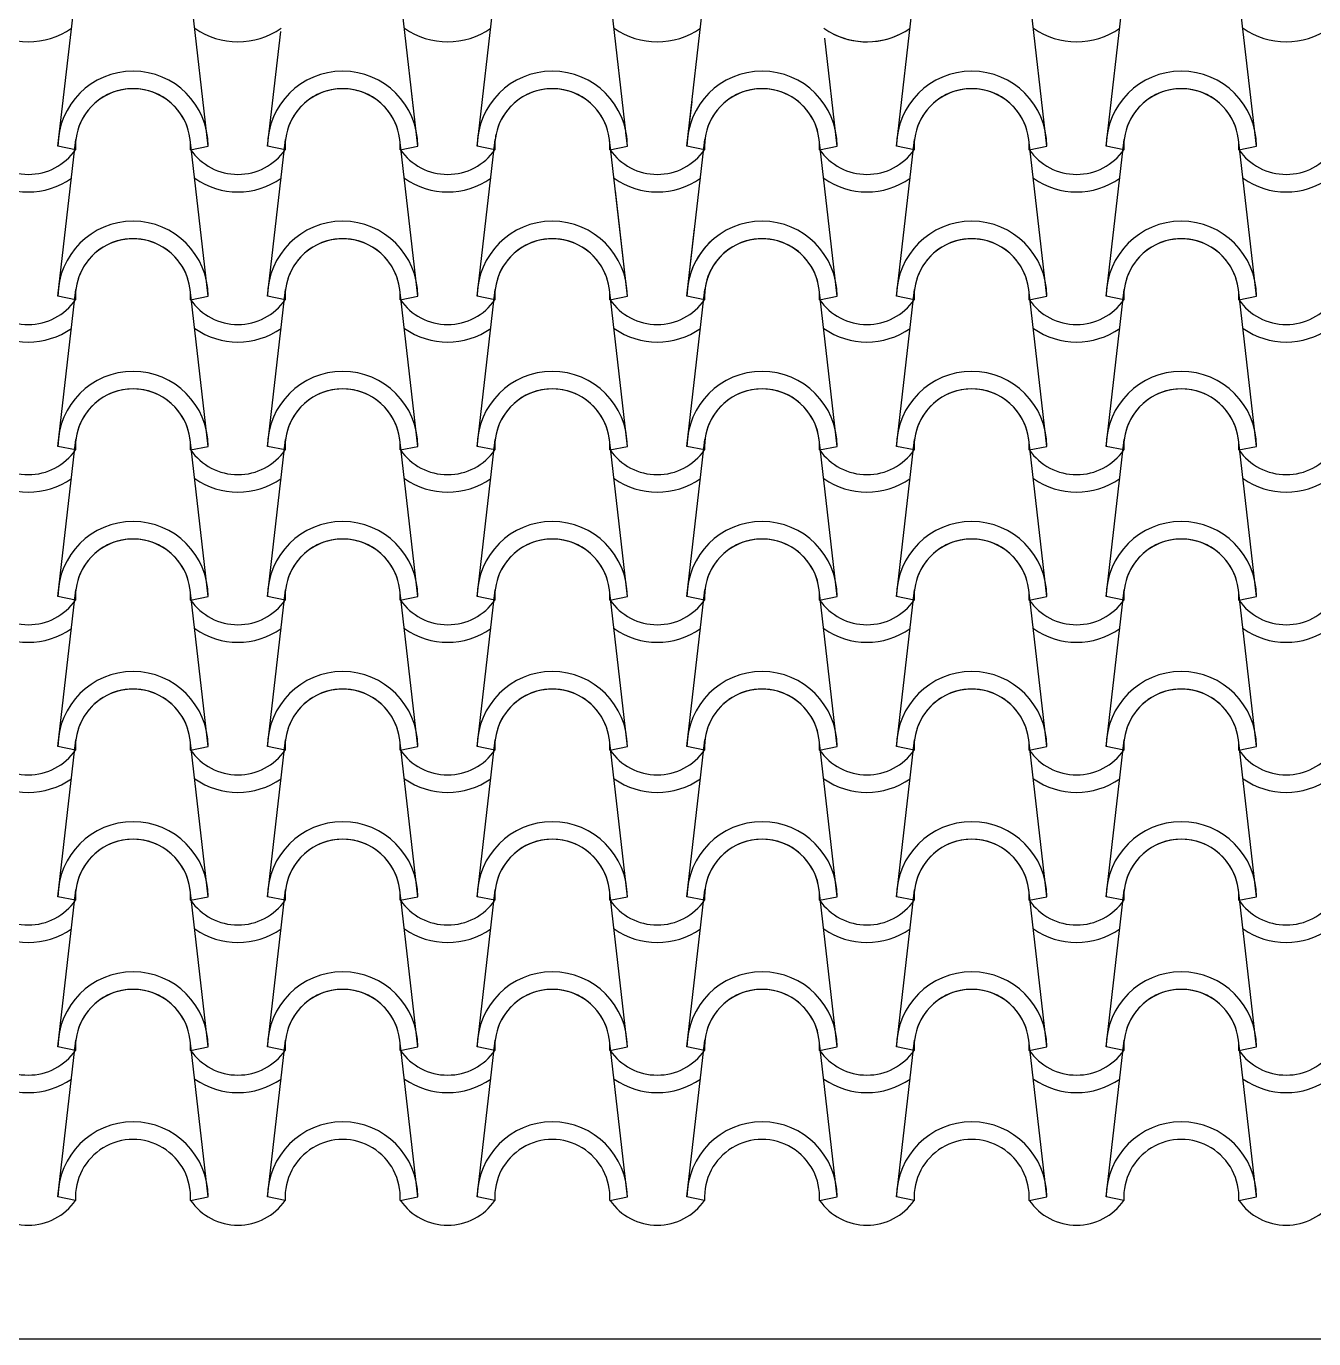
# Model space of a CAD drawing. Header units: millimetres. Extents: x -255 to 41745, y 236 to 29936.
# Drawn here: x 10773 to 11844, y 24931 to 26023 of the extents above; entities that cross this region are included whole.
import ezdxf

# ---------------------------------------------------------------- set-up
doc = ezdxf.new("R2010")
doc.units = ezdxf.units.MM
doc.layers.add('1', color=1, linetype='Continuous')
doc.layers.add('CALIDADES', color=7, linetype='Continuous')

msp = doc.modelspace()

# ---------------------------------------------------------------- linework, layer by layer
at = {"layer": '1'}
for p, q in [((10798.9, 25923.6), (10813.9, 26054.3)), ((10923.9, 25923.6), (10909, 26054.3)), ((11098.4, 25923.6), (11083.5, 26054.3)), ((11098.4, 25923.6), (11083.5, 26054.3)), ((11147.9, 25923.6), (11162.9, 26054.3)), ((11147.9, 25923.6), (11162.9, 26054.3)), ((11272.9, 25923.6), (11258, 26054.3)), ((11322.5, 25923.6), (11337.4, 26054.3)), ((11497, 25923.6), (11511.2, 26048.8)), ((11622, 25923.6), (11607, 26054.3)), ((11671.5, 25923.6), (11686.4, 26054.3)), ((11796.5, 25923.6), (11781.5, 26054.3)), ((10973.4, 25923.6), (10984.3, 26019.1)), ((11447.5, 25923.6), (11437.2, 26013.5)), ((11098.4, 25923.6), (11093.5, 25967.1)), ((11322.5, 25923.6), (11326.7, 25960.9)), ((11147.9, 25923.6), (11149.8, 25940.2)), ((10798.9, 25798.6), (10813.9, 25929.3)), ((10923.9, 25798.6), (10909, 25929.3)), ((10973.4, 25798.6), (10988.4, 25929.3)), ((11098.4, 25798.6), (11083.5, 25929.3)), ((11147.9, 25798.6), (11162.9, 25929.3)), ((11272.9, 25798.6), (11258, 25929.3)), ((11272.9, 25923.6), (11271.7, 25934.7)), ((11322.5, 25798.6), (11337.4, 25929.3)), ((11447.5, 25798.6), (11432.5, 25929.3)), ((11497, 25798.6), (11511.9, 25929.3)), ((11622, 25798.6), (11607, 25929.3)), ((11671.5, 25798.6), (11686.4, 25929.3)), ((11796.5, 25798.6), (11781.5, 25929.3)), ((10813.6, 25920.7), (10798.9, 25923.6)), ((10813.6, 25920.7), (10798.9, 25923.6)), ((10909.3, 25920.7), (10923.9, 25923.6)), ((10909.3, 25920.7), (10923.9, 25923.6)), ((10988.1, 25920.7), (10973.4, 25923.6)), ((10988.1, 25920.7), (10973.4, 25923.6)), ((11083.8, 25920.7), (11098.4, 25923.6)), ((11083.8, 25920.7), (11098.4, 25923.6)), ((11083.8, 25920.7), (11098.4, 25923.6)), ((11083.8, 25920.7), (11098.4, 25923.6)), ((11083.8, 25920.7), (11098.4, 25923.6)), ((11083.8, 25920.7), (11098.4, 25923.6)), ((11162.6, 25920.7), (11147.9, 25923.6)), ((11162.6, 25920.7), (11147.9, 25923.6)), ((11162.6, 25920.7), (11147.9, 25923.6)), ((11162.6, 25920.7), (11147.9, 25923.6)), ((11162.6, 25920.7), (11147.9, 25923.6)), ((11162.6, 25920.7), (11147.9, 25923.6)), ((11258.3, 25920.7), (11272.9, 25923.6)), ((11258.3, 25920.7), (11272.9, 25923.6)), ((11258.3, 25920.7), (11272.9, 25923.6)), ((11258.3, 25920.7), (11272.9, 25923.6)), ((11258.3, 25920.7), (11272.9, 25923.6)), ((11337.1, 25920.7), (11322.5, 25923.6)), ((11337.1, 25920.7), (11322.5, 25923.6)), ((11337.1, 25920.7), (11322.5, 25923.6)), ((11337.1, 25920.7), (11322.5, 25923.6)), ((11337.1, 25920.7), (11322.5, 25923.6)), ((11432.8, 25920.7), (11447.5, 25923.6)), ((11432.8, 25920.7), (11447.5, 25923.6)), ((11511.6, 25920.7), (11497, 25923.6)), ((11511.6, 25920.7), (11497, 25923.6)), ((11607.3, 25920.7), (11622, 25923.6)), ((11607.3, 25920.7), (11622, 25923.6)), ((11686.1, 25920.7), (11671.5, 25923.6)), ((11686.1, 25920.7), (11671.5, 25923.6)), ((11781.8, 25920.7), (11796.5, 25923.6)), ((11781.8, 25920.7), (11796.5, 25923.6)), ((11272.9, 25798.6), (11262.9, 25886.4)), ((11322.5, 25798.6), (11328.9, 25855)), ((10798.9, 25673.6), (10813.9, 25804.3)), ((10923.9, 25673.6), (10909, 25804.3)), ((10973.4, 25673.6), (10988.4, 25804.3)), ((11098.4, 25673.6), (11083.5, 25804.3)), ((11147.9, 25673.6), (11162.9, 25804.3)), ((11272.9, 25673.6), (11258, 25804.3)), ((11272.9, 25673.6), (11258, 25804.3)), ((11322.5, 25673.6), (11337.4, 25804.3)), ((11322.5, 25673.6), (11337.4, 25804.3)), ((11447.5, 25673.6), (11432.5, 25804.3)), ((11497, 25673.6), (11511.9, 25804.3)), ((11622, 25673.6), (11607, 25804.3)), ((11671.5, 25673.6), (11686.4, 25804.3)), ((11796.5, 25673.6), (11781.5, 25804.3)), ((10813.6, 25795.7), (10798.9, 25798.6)), ((10813.6, 25795.7), (10798.9, 25798.6)), ((10909.3, 25795.7), (10923.9, 25798.6)), ((10909.3, 25795.7), (10923.9, 25798.6)), ((10988.1, 25795.7), (10973.4, 25798.6)), ((10988.1, 25795.7), (10973.4, 25798.6)), ((11083.8, 25795.7), (11098.4, 25798.6)), ((11083.8, 25795.7), (11098.4, 25798.6)), ((11162.6, 25795.7), (11147.9, 25798.6)), ((11162.6, 25795.7), (11147.9, 25798.6)), ((11258.3, 25795.7), (11272.9, 25798.6)), ((11258.3, 25795.7), (11272.9, 25798.6)), ((11258.3, 25795.7), (11272.9, 25798.6)), ((11258.3, 25795.7), (11272.9, 25798.6)), ((11337.1, 25795.7), (11322.5, 25798.6)), ((11337.1, 25795.7), (11322.5, 25798.6)), ((11337.1, 25795.7), (11322.5, 25798.6)), ((11337.1, 25795.7), (11322.5, 25798.6)), ((11432.8, 25795.7), (11447.5, 25798.6)), ((11432.8, 25795.7), (11447.5, 25798.6)), ((11511.6, 25795.7), (11497, 25798.6)), ((11511.6, 25795.7), (11497, 25798.6)), ((11607.3, 25795.7), (11622, 25798.6)), ((11607.3, 25795.7), (11622, 25798.6)), ((11686.1, 25795.7), (11671.5, 25798.6)), ((11686.1, 25795.7), (11671.5, 25798.6)), ((11781.8, 25795.7), (11796.5, 25798.6)), ((11781.8, 25795.7), (11796.5, 25798.6)), ((10798.9, 25548.6), (10813.9, 25679.3)), ((10813.6, 25670.7), (10798.9, 25673.6)), ((10813.6, 25670.7), (10798.9, 25673.6)), ((10923.9, 25548.6), (10909, 25679.3)), ((10909.3, 25670.7), (10923.9, 25673.6)), ((10909.3, 25670.7), (10923.9, 25673.6)), ((10973.4, 25548.6), (10988.4, 25679.3)), ((10988.1, 25670.7), (10973.4, 25673.6)), ((10988.1, 25670.7), (10973.4, 25673.6)), ((11098.4, 25548.6), (11083.5, 25679.3)), ((11083.8, 25670.7), (11098.4, 25673.6)), ((11083.8, 25670.7), (11098.4, 25673.6)), ((11147.9, 25548.6), (11162.9, 25679.3)), ((11162.6, 25670.7), (11147.9, 25673.6)), ((11162.6, 25670.7), (11147.9, 25673.6)), ((11272.9, 25548.6), (11258, 25679.3)), ((11272.9, 25548.6), (11258, 25679.3)), ((11258.3, 25670.7), (11272.9, 25673.6)), ((11258.3, 25670.7), (11272.9, 25673.6)), ((11258.3, 25670.7), (11272.9, 25673.6)), ((11258.3, 25670.7), (11272.9, 25673.6)), ((11322.5, 25548.6), (11337.4, 25679.3)), ((11322.5, 25548.6), (11337.4, 25679.3)), ((11337.1, 25670.7), (11322.5, 25673.6)), ((11337.1, 25670.7), (11322.5, 25673.6)), ((11337.1, 25670.7), (11322.5, 25673.6)), ((11337.1, 25670.7), (11322.5, 25673.6)), ((11447.5, 25548.6), (11432.5, 25679.3)), ((11432.8, 25670.7), (11447.5, 25673.6)), ((11432.8, 25670.7), (11447.5, 25673.6)), ((11497, 25548.6), (11511.9, 25679.3)), ((11511.6, 25670.7), (11497, 25673.6)), ((11511.6, 25670.7), (11497, 25673.6)), ((11622, 25548.6), (11607, 25679.3)), ((11607.3, 25670.7), (11622, 25673.6)), ((11607.3, 25670.7), (11622, 25673.6)), ((11671.5, 25548.6), (11686.4, 25679.3)), ((11686.1, 25670.7), (11671.5, 25673.6)), ((11686.1, 25670.7), (11671.5, 25673.6)), ((11796.5, 25548.6), (11781.5, 25679.3)), ((11781.8, 25670.7), (11796.5, 25673.6)), ((11781.8, 25670.7), (11796.5, 25673.6)), ((10798.9, 25423.6), (10813.9, 25554.3)), ((10923.9, 25423.6), (10909, 25554.3)), ((10973.4, 25423.6), (10988.4, 25554.3)), ((11098.4, 25423.6), (11083.5, 25554.3)), ((11147.9, 25423.6), (11162.9, 25554.3)), ((11272.9, 25423.6), (11258, 25554.3)), ((11272.9, 25423.6), (11258, 25554.3)), ((11322.5, 25423.6), (11337.4, 25554.3)), ((11322.5, 25423.6), (11337.4, 25554.3)), ((11447.5, 25423.6), (11432.5, 25554.3)), ((11497, 25423.6), (11511.9, 25554.3)), ((11622, 25423.6), (11607, 25554.3)), ((11671.5, 25423.6), (11686.4, 25554.3)), ((11796.5, 25423.6), (11781.5, 25554.3)), ((10813.6, 25545.7), (10798.9, 25548.6)), ((10813.6, 25545.7), (10798.9, 25548.6)), ((10909.3, 25545.7), (10923.9, 25548.6)), ((10909.3, 25545.7), (10923.9, 25548.6)), ((10988.1, 25545.7), (10973.4, 25548.6)), ((10988.1, 25545.7), (10973.4, 25548.6)), ((11083.8, 25545.7), (11098.4, 25548.6)), ((11083.8, 25545.7), (11098.4, 25548.6)), ((11162.6, 25545.7), (11147.9, 25548.6)), ((11162.6, 25545.7), (11147.9, 25548.6)), ((11258.3, 25545.7), (11272.9, 25548.6)), ((11258.3, 25545.7), (11272.9, 25548.6)), ((11258.3, 25545.7), (11272.9, 25548.6)), ((11258.3, 25545.7), (11272.9, 25548.6)), ((11337.1, 25545.7), (11322.5, 25548.6)), ((11337.1, 25545.7), (11322.5, 25548.6)), ((11337.1, 25545.7), (11322.5, 25548.6)), ((11337.1, 25545.7), (11322.5, 25548.6)), ((11432.8, 25545.7), (11447.5, 25548.6)), ((11432.8, 25545.7), (11447.5, 25548.6)), ((11511.6, 25545.7), (11497, 25548.6)), ((11511.6, 25545.7), (11497, 25548.6)), ((11607.3, 25545.7), (11622, 25548.6)), ((11607.3, 25545.7), (11622, 25548.6)), ((11686.1, 25545.7), (11671.5, 25548.6)), ((11686.1, 25545.7), (11671.5, 25548.6)), ((11781.8, 25545.7), (11796.5, 25548.6)), ((11781.8, 25545.7), (11796.5, 25548.6)), ((10798.9, 25298.6), (10813.9, 25429.3)), ((10813.6, 25420.7), (10798.9, 25423.6)), ((10813.6, 25420.7), (10798.9, 25423.6)), ((10923.9, 25298.6), (10909, 25429.3)), ((10909.3, 25420.7), (10923.9, 25423.6)), ((10909.3, 25420.7), (10923.9, 25423.6)), ((10973.4, 25298.6), (10988.4, 25429.3)), ((10988.1, 25420.7), (10973.4, 25423.6)), ((10988.1, 25420.7), (10973.4, 25423.6)), ((11098.4, 25298.6), (11083.5, 25429.3)), ((11083.8, 25420.7), (11098.4, 25423.6)), ((11083.8, 25420.7), (11098.4, 25423.6)), ((11147.9, 25298.6), (11162.9, 25429.3)), ((11162.6, 25420.7), (11147.9, 25423.6)), ((11162.6, 25420.7), (11147.9, 25423.6)), ((11272.9, 25298.6), (11258, 25429.3)), ((11272.9, 25298.6), (11258, 25429.3)), ((11258.3, 25420.7), (11272.9, 25423.6)), ((11258.3, 25420.7), (11272.9, 25423.6)), ((11258.3, 25420.7), (11272.9, 25423.6)), ((11258.3, 25420.7), (11272.9, 25423.6)), ((11322.5, 25298.6), (11337.4, 25429.3)), ((11322.5, 25298.6), (11337.4, 25429.3)), ((11337.1, 25420.7), (11322.5, 25423.6)), ((11337.1, 25420.7), (11322.5, 25423.6)), ((11337.1, 25420.7), (11322.5, 25423.6)), ((11337.1, 25420.7), (11322.5, 25423.6)), ((11447.5, 25298.6), (11432.5, 25429.3)), ((11432.8, 25420.7), (11447.5, 25423.6)), ((11432.8, 25420.7), (11447.5, 25423.6)), ((11497, 25298.6), (11511.9, 25429.3)), ((11511.6, 25420.7), (11497, 25423.6)), ((11511.6, 25420.7), (11497, 25423.6)), ((11622, 25298.6), (11607, 25429.3)), ((11607.3, 25420.7), (11622, 25423.6)), ((11607.3, 25420.7), (11622, 25423.6)), ((11671.5, 25298.6), (11686.4, 25429.3)), ((11686.1, 25420.7), (11671.5, 25423.6)), ((11686.1, 25420.7), (11671.5, 25423.6)), ((11796.5, 25298.6), (11781.5, 25429.3)), ((11781.8, 25420.7), (11796.5, 25423.6)), ((11781.8, 25420.7), (11796.5, 25423.6)), ((10798.9, 25173.6), (10813.9, 25304.3)), ((10923.9, 25173.6), (10909, 25304.3)), ((10973.4, 25173.6), (10988.4, 25304.3)), ((11098.4, 25173.6), (11083.5, 25304.3)), ((11147.9, 25173.6), (11162.9, 25304.3)), ((11272.9, 25173.6), (11258, 25304.3)), ((11272.9, 25173.6), (11258, 25304.3)), ((11322.5, 25173.6), (11337.4, 25304.3)), ((11322.5, 25173.6), (11337.4, 25304.3)), ((11447.5, 25173.6), (11432.5, 25304.3)), ((11497, 25173.6), (11511.9, 25304.3)), ((11622, 25173.6), (11607, 25304.3)), ((11671.5, 25173.6), (11686.4, 25304.3)), ((11796.5, 25173.6), (11781.5, 25304.3)), ((10813.6, 25295.7), (10798.9, 25298.6)), ((10813.6, 25295.7), (10798.9, 25298.6)), ((10909.3, 25295.7), (10923.9, 25298.6)), ((10909.3, 25295.7), (10923.9, 25298.6)), ((10988.1, 25295.7), (10973.4, 25298.6)), ((10988.1, 25295.7), (10973.4, 25298.6)), ((11083.8, 25295.7), (11098.4, 25298.6)), ((11083.8, 25295.7), (11098.4, 25298.6)), ((11162.6, 25295.7), (11147.9, 25298.6)), ((11162.6, 25295.7), (11147.9, 25298.6)), ((11258.3, 25295.7), (11272.9, 25298.6)), ((11258.3, 25295.7), (11272.9, 25298.6)), ((11258.3, 25295.7), (11272.9, 25298.6)), ((11258.3, 25295.7), (11272.9, 25298.6)), ((11337.1, 25295.7), (11322.5, 25298.6)), ((11337.1, 25295.7), (11322.5, 25298.6)), ((11337.1, 25295.7), (11322.5, 25298.6)), ((11337.1, 25295.7), (11322.5, 25298.6)), ((11432.8, 25295.7), (11447.5, 25298.6)), ((11432.8, 25295.7), (11447.5, 25298.6)), ((11511.6, 25295.7), (11497, 25298.6)), ((11511.6, 25295.7), (11497, 25298.6)), ((11607.3, 25295.7), (11622, 25298.6)), ((11607.3, 25295.7), (11622, 25298.6)), ((11686.1, 25295.7), (11671.5, 25298.6)), ((11686.1, 25295.7), (11671.5, 25298.6)), ((11781.8, 25295.7), (11796.5, 25298.6)), ((11781.8, 25295.7), (11796.5, 25298.6)), ((10798.9, 25048.6), (10813.9, 25179.3)), ((10813.6, 25170.7), (10798.9, 25173.6)), ((10813.6, 25170.7), (10798.9, 25173.6)), ((10923.9, 25048.6), (10909, 25179.3)), ((10909.3, 25170.7), (10923.9, 25173.6)), ((10909.3, 25170.7), (10923.9, 25173.6)), ((10973.4, 25048.6), (10988.4, 25179.3)), ((10988.1, 25170.7), (10973.4, 25173.6)), ((10988.1, 25170.7), (10973.4, 25173.6)), ((11098.4, 25048.6), (11083.5, 25179.3)), ((11083.8, 25170.7), (11098.4, 25173.6)), ((11083.8, 25170.7), (11098.4, 25173.6)), ((11147.9, 25048.6), (11162.9, 25179.3)), ((11162.6, 25170.7), (11147.9, 25173.6)), ((11162.6, 25170.7), (11147.9, 25173.6)), ((11272.9, 25048.6), (11258, 25179.3)), ((11272.9, 25048.6), (11258, 25179.3)), ((11258.3, 25170.7), (11272.9, 25173.6)), ((11258.3, 25170.7), (11272.9, 25173.6)), ((11258.3, 25170.7), (11272.9, 25173.6)), ((11258.3, 25170.7), (11272.9, 25173.6)), ((11322.5, 25048.6), (11337.4, 25179.3)), ((11322.5, 25048.6), (11337.4, 25179.3)), ((11337.1, 25170.7), (11322.5, 25173.6)), ((11337.1, 25170.7), (11322.5, 25173.6)), ((11337.1, 25170.7), (11322.5, 25173.6)), ((11337.1, 25170.7), (11322.5, 25173.6)), ((11447.5, 25048.6), (11432.5, 25179.3)), ((11432.8, 25170.7), (11447.5, 25173.6)), ((11432.8, 25170.7), (11447.5, 25173.6)), ((11497, 25048.6), (11511.9, 25179.3)), ((11511.6, 25170.7), (11497, 25173.6)), ((11511.6, 25170.7), (11497, 25173.6)), ((11622, 25048.6), (11607, 25179.3)), ((11607.3, 25170.7), (11622, 25173.6)), ((11607.3, 25170.7), (11622, 25173.6)), ((11671.5, 25048.6), (11686.4, 25179.3)), ((11686.1, 25170.7), (11671.5, 25173.6)), ((11686.1, 25170.7), (11671.5, 25173.6)), ((11796.5, 25048.6), (11781.5, 25179.3)), ((11781.8, 25170.7), (11796.5, 25173.6)), ((11781.8, 25170.7), (11796.5, 25173.6)), ((10813.6, 25045.7), (10798.9, 25048.6)), ((10909.3, 25045.7), (10923.9, 25048.6)), ((10988.1, 25045.7), (10973.4, 25048.6)), ((11083.8, 25045.7), (11098.4, 25048.6)), ((11162.6, 25045.7), (11147.9, 25048.6)), ((11258.3, 25045.7), (11272.9, 25048.6)), ((11258.3, 25045.7), (11272.9, 25048.6)), ((11337.1, 25045.7), (11322.5, 25048.6)), ((11337.1, 25045.7), (11322.5, 25048.6)), ((11432.8, 25045.7), (11447.5, 25048.6)), ((11511.6, 25045.7), (11497, 25048.6)), ((11607.3, 25045.7), (11622, 25048.6)), ((11686.1, 25045.7), (11671.5, 25048.6)), ((11781.8, 25045.7), (11796.5, 25048.6))]:
    msp.add_line(p, q, dxfattribs=at)
for centre, radius, start, end in [((10774.2, 26073), 62.5, 234.9308, 305.0692), ((10948.7, 26073), 62.5, 234.9308, 305.0692), ((10948.7, 26073), 62.5, 234.9308, 305.0692), ((11123.3, 26073), 62.5, 234.9308, 305.0692), ((11123.3, 26073), 62.5, 234.9308, 305.0692), ((11123.3, 26073), 62.5, 234.9308, 305.0692), ((11297.8, 26073), 62.5, 234.9308, 305.0692), ((11297.8, 26073), 62.5, 234.9308, 305.0692), ((11472.3, 26073), 62.5, 234.9308, 305.0692), ((11472.3, 26073), 62.5, 243.6362, 305.0692), ((11646.8, 26073), 62.5, 234.9308, 305.0692), ((11646.8, 26073), 62.5, 234.9308, 305.0692), ((11821.3, 26073), 62.5, 234.9308, 305.0692), ((11821.3, 26073), 62.5, 234.9308, 305.0692), ((10861.4, 25923.6), 62.5, 0, 180), ((10861.4, 25923.6), 62.5, 0, 180), ((11035.9, 25923.6), 62.5, 0, 180), ((11035.9, 25923.6), 62.5, 0, 180), ((11210.4, 25923.6), 62.5, 0, 180), ((11210.4, 25923.6), 62.5, 0, 180), ((11210.4, 25923.6), 62.5, 0, 180), ((11385, 25923.6), 62.5, 0, 180), ((11385, 25923.6), 62.5, 0, 180), ((11559.5, 25923.6), 62.5, 0, 180), ((11559.5, 25923.6), 62.5, 0, 180), ((11734, 25923.6), 62.5, 0, 180), ((11734, 25923.6), 62.5, 0, 180), ((10861.4, 25923.6), 47.9, 356.4887, 183.5113), ((10861.4, 25923.6), 47.9, 356.4887, 183.5113), ((10861.4, 25923.6), 47.9, 6.838, 173.162), ((11035.9, 25923.6), 47.9, 356.4887, 183.5113), ((11035.9, 25923.6), 47.9, 356.4887, 183.5113), ((11035.9, 25923.6), 47.9, 6.838, 173.162), ((11210.4, 25923.6), 47.9, 356.4887, 183.5113), ((11210.4, 25923.6), 47.9, 356.4887, 183.5113), ((11210.4, 25923.6), 47.9, 356.4887, 183.5113), ((11210.4, 25923.6), 47.9, 6.838, 173.162), ((11385, 25923.6), 47.9, 356.4887, 183.5113), ((11385, 25923.6), 47.9, 356.4887, 183.5113), ((11385, 25923.6), 47.9, 6.838, 173.162), ((11559.5, 25923.6), 47.9, 356.4887, 183.5113), ((11559.5, 25923.6), 47.9, 356.4887, 183.5113), ((11559.5, 25923.6), 47.9, 6.838, 173.162), ((11734, 25923.6), 47.9, 356.4887, 183.5113), ((11734, 25923.6), 47.9, 356.4887, 183.5113), ((11734, 25923.6), 47.9, 6.838, 173.162), ((11210.4, 25923.6), 62.5, 164.7346, 180), ((11210.4, 25923.6), 62.5, 164.7346, 180), ((11210.4, 25923.6), 47.9, 167.8903, 183.5113), ((11210.4, 25923.6), 47.9, 167.8903, 183.5113), ((11210.4, 25923.6), 47.9, 167.8903, 173.162), ((11210.4, 25923.6), 47.9, 356.4887, 5.5304), ((11210.4, 25923.6), 47.9, 356.4887, 5.5304), ((11210.4, 25923.6), 62.5, 0, 10.3131), ((11210.4, 25923.6), 62.5, 0, 10.3131), ((10774.2, 25948), 47.9, 214.756, 325.244), ((10774.2, 25948), 47.9, 214.756, 325.244), ((10948.7, 25948), 47.9, 214.756, 325.244), ((10948.7, 25948), 47.9, 214.756, 325.244), ((11123.3, 25948), 47.9, 214.756, 325.244), ((11123.3, 25948), 47.9, 214.756, 325.244), ((11123.3, 25948), 47.9, 214.756, 325.244), ((11123.3, 25948), 47.9, 214.756, 325.244), ((11123.3, 25948), 47.9, 214.756, 325.244), ((11123.3, 25948), 47.9, 214.756, 325.244), ((11297.8, 25948), 47.9, 214.756, 325.244), ((11297.8, 25948), 47.9, 214.756, 325.244), ((11297.8, 25948), 47.9, 214.756, 325.244), ((11297.8, 25948), 47.9, 214.756, 325.244), ((11297.8, 25948), 47.9, 214.756, 325.244), ((11472.3, 25948), 47.9, 214.756, 325.244), ((11472.3, 25948), 47.9, 214.756, 325.244), ((11646.8, 25948), 47.9, 214.756, 325.244), ((11646.8, 25948), 47.9, 214.756, 325.244), ((11821.3, 25948), 47.9, 214.756, 325.244), ((11821.3, 25948), 47.9, 214.756, 325.244), ((10774.2, 25948), 62.5, 234.9308, 305.0692), ((10948.7, 25948), 62.5, 234.9308, 305.0692), ((11123.3, 25948), 62.5, 234.9308, 305.0692), ((11123.3, 25948), 62.5, 234.9308, 305.0692), ((11297.8, 25948), 62.5, 234.9308, 305.0692), ((11297.8, 25948), 62.5, 234.9308, 305.0692), ((11472.3, 25948), 62.5, 234.9308, 305.0692), ((11646.8, 25948), 62.5, 234.9308, 305.0692), ((11821.3, 25948), 62.5, 234.9308, 305.0692), ((10861.4, 25798.6), 62.5, 0, 180), ((10861.4, 25798.6), 62.5, 0, 180), ((11035.9, 25798.6), 62.5, 0, 180), ((11035.9, 25798.6), 62.5, 0, 180), ((11210.4, 25798.6), 62.5, 0, 180), ((11210.4, 25798.6), 62.5, 0, 180), ((11385, 25798.6), 62.5, 0, 180), ((11385, 25798.6), 62.5, 0, 180), ((11559.5, 25798.6), 62.5, 0, 180), ((11559.5, 25798.6), 62.5, 0, 180), ((11734, 25798.6), 62.5, 0, 180), ((11734, 25798.6), 62.5, 0, 180), ((10861.4, 25798.6), 47.9, 356.4887, 183.5113), ((10861.4, 25798.6), 47.9, 356.4887, 183.5113), ((10861.4, 25798.6), 47.9, 6.838, 173.162), ((11035.9, 25798.6), 47.9, 356.4887, 183.5113), ((11035.9, 25798.6), 47.9, 356.4887, 183.5113), ((11035.9, 25798.6), 47.9, 6.838, 173.162), ((11210.4, 25798.6), 47.9, 356.4887, 183.5113), ((11210.4, 25798.6), 47.9, 356.4887, 183.5113), ((11210.4, 25798.6), 47.9, 6.838, 173.162), ((11385, 25798.6), 62.5, 129.1971, 180), ((11385, 25798.6), 62.5, 129.1971, 180), ((11385, 25798.6), 47.9, 356.4887, 183.5113), ((11385, 25798.6), 47.9, 356.4887, 183.5113), ((11385, 25798.6), 47.9, 120.6048, 183.5113), ((11385, 25798.6), 47.9, 120.6048, 183.5113), ((11385, 25798.6), 47.9, 6.838, 173.162), ((11385, 25798.6), 47.9, 120.6048, 173.162), ((11559.5, 25798.6), 47.9, 356.4887, 183.5113), ((11559.5, 25798.6), 47.9, 356.4887, 183.5113), ((11559.5, 25798.6), 47.9, 6.838, 173.162), ((11734, 25798.6), 47.9, 356.4887, 183.5113), ((11734, 25798.6), 47.9, 356.4887, 183.5113), ((11734, 25798.6), 47.9, 6.838, 173.162), ((10774.2, 25823), 47.9, 214.756, 325.244), ((10774.2, 25823), 47.9, 214.756, 325.244), ((10948.7, 25823), 47.9, 214.756, 325.244), ((10948.7, 25823), 47.9, 214.756, 325.244), ((11123.3, 25823), 47.9, 214.756, 325.244), ((11123.3, 25823), 47.9, 214.756, 325.244), ((11297.8, 25823), 47.9, 214.756, 325.244), ((11297.8, 25823), 47.9, 214.756, 325.244), ((11297.8, 25823), 47.9, 214.756, 325.244), ((11297.8, 25823), 47.9, 214.756, 325.244), ((11472.3, 25823), 47.9, 214.756, 325.244), ((11472.3, 25823), 47.9, 214.756, 325.244), ((11646.8, 25823), 47.9, 214.756, 325.244), ((11646.8, 25823), 47.9, 214.756, 325.244), ((11821.3, 25823), 47.9, 214.756, 325.244), ((11821.3, 25823), 47.9, 214.756, 325.244), ((10774.2, 25823), 62.5, 234.9308, 305.0692), ((10948.7, 25823), 62.5, 234.9308, 305.0692), ((11123.3, 25823), 62.5, 234.9308, 305.0692), ((11297.8, 25823), 62.5, 234.9308, 305.0692), ((11297.8, 25823), 62.5, 234.9308, 305.0692), ((11472.3, 25823), 62.5, 234.9308, 305.0692), ((11646.8, 25823), 62.5, 234.9308, 305.0692), ((11821.3, 25823), 62.5, 234.9308, 305.0692), ((10861.4, 25673.6), 62.5, 0, 180), ((10861.4, 25673.6), 62.5, 0, 180), ((11035.9, 25673.6), 62.5, 0, 180), ((11035.9, 25673.6), 62.5, 0, 180), ((11210.4, 25673.6), 62.5, 0, 180), ((11210.4, 25673.6), 62.5, 0, 180), ((11385, 25673.6), 62.5, 0, 180), ((11385, 25673.6), 62.5, 0, 180), ((11559.5, 25673.6), 62.5, 0, 180), ((11559.5, 25673.6), 62.5, 0, 180), ((11734, 25673.6), 62.5, 0, 180), ((11734, 25673.6), 62.5, 0, 180), ((10861.4, 25673.6), 47.9, 356.4887, 183.5113), ((10861.4, 25673.6), 47.9, 356.4887, 183.5113), ((10861.4, 25673.6), 47.9, 6.838, 173.162), ((11035.9, 25673.6), 47.9, 356.4887, 183.5113), ((11035.9, 25673.6), 47.9, 356.4887, 183.5113), ((11035.9, 25673.6), 47.9, 6.838, 173.162), ((11210.4, 25673.6), 47.9, 356.4887, 183.5113), ((11210.4, 25673.6), 47.9, 356.4887, 183.5113), ((11210.4, 25673.6), 47.9, 6.838, 173.162), ((11385, 25673.6), 47.9, 356.4887, 183.5113), ((11385, 25673.6), 47.9, 356.4887, 183.5113), ((11385, 25673.6), 47.9, 6.838, 173.162), ((11559.5, 25673.6), 47.9, 356.4887, 183.5113), ((11559.5, 25673.6), 47.9, 356.4887, 183.5113), ((11559.5, 25673.6), 47.9, 6.838, 173.162), ((11734, 25673.6), 47.9, 356.4887, 183.5113), ((11734, 25673.6), 47.9, 356.4887, 183.5113), ((11734, 25673.6), 47.9, 6.838, 173.162), ((10774.2, 25698), 47.9, 214.756, 325.244), ((10774.2, 25698), 47.9, 214.756, 325.244), ((10948.7, 25698), 47.9, 214.756, 325.244), ((10948.7, 25698), 47.9, 214.756, 325.244), ((11123.3, 25698), 47.9, 214.756, 325.244), ((11123.3, 25698), 47.9, 214.756, 325.244), ((11297.8, 25698), 47.9, 214.756, 325.244), ((11297.8, 25698), 47.9, 214.756, 325.244), ((11297.8, 25698), 47.9, 214.756, 325.244), ((11297.8, 25698), 47.9, 214.756, 325.244), ((11472.3, 25698), 47.9, 214.756, 325.244), ((11472.3, 25698), 47.9, 214.756, 325.244), ((11646.8, 25698), 47.9, 214.756, 325.244), ((11646.8, 25698), 47.9, 214.756, 325.244), ((11821.3, 25698), 47.9, 214.756, 325.244), ((11821.3, 25698), 47.9, 214.756, 325.244), ((10774.2, 25698), 62.5, 234.9308, 305.0692), ((10948.7, 25698), 62.5, 234.9308, 305.0692), ((11123.3, 25698), 62.5, 234.9308, 305.0692), ((11297.8, 25698), 62.5, 234.9308, 305.0692), ((11297.8, 25698), 62.5, 234.9308, 305.0692), ((11472.3, 25698), 62.5, 234.9308, 305.0692), ((11646.8, 25698), 62.5, 234.9308, 305.0692), ((11821.3, 25698), 62.5, 234.9308, 305.0692), ((10861.4, 25548.6), 62.5, 0, 180), ((10861.4, 25548.6), 62.5, 0, 180), ((11035.9, 25548.6), 62.5, 0, 180), ((11035.9, 25548.6), 62.5, 0, 180), ((11210.4, 25548.6), 62.5, 0, 180), ((11210.4, 25548.6), 62.5, 0, 180), ((11385, 25548.6), 62.5, 0, 180), ((11385, 25548.6), 62.5, 0, 180), ((11559.5, 25548.6), 62.5, 0, 180), ((11559.5, 25548.6), 62.5, 0, 180), ((11734, 25548.6), 62.5, 0, 180), ((11734, 25548.6), 62.5, 0, 180), ((10861.4, 25548.6), 47.9, 356.4887, 183.5113), ((10861.4, 25548.6), 47.9, 356.4887, 183.5113), ((10861.4, 25548.6), 47.9, 6.838, 173.162), ((11035.9, 25548.6), 47.9, 356.4887, 183.5113), ((11035.9, 25548.6), 47.9, 356.4887, 183.5113), ((11035.9, 25548.6), 47.9, 6.838, 173.162), ((11210.4, 25548.6), 47.9, 356.4887, 183.5113), ((11210.4, 25548.6), 47.9, 356.4887, 183.5113), ((11210.4, 25548.6), 47.9, 6.838, 173.162), ((11385, 25548.6), 47.9, 356.4887, 183.5113), ((11385, 25548.6), 47.9, 356.4887, 183.5113), ((11385, 25548.6), 47.9, 6.838, 173.162), ((11559.5, 25548.6), 47.9, 356.4887, 183.5113), ((11559.5, 25548.6), 47.9, 356.4887, 183.5113), ((11559.5, 25548.6), 47.9, 6.838, 173.162), ((11734, 25548.6), 47.9, 356.4887, 183.5113), ((11734, 25548.6), 47.9, 356.4887, 183.5113), ((11734, 25548.6), 47.9, 6.838, 173.162), ((10774.2, 25573), 47.9, 214.756, 325.244), ((10774.2, 25573), 47.9, 214.756, 325.244), ((10948.7, 25573), 47.9, 214.756, 325.244), ((10948.7, 25573), 47.9, 214.756, 325.244), ((11123.3, 25573), 47.9, 214.756, 325.244), ((11123.3, 25573), 47.9, 214.756, 325.244), ((11297.8, 25573), 47.9, 214.756, 325.244), ((11297.8, 25573), 47.9, 214.756, 325.244), ((11297.8, 25573), 47.9, 214.756, 325.244), ((11297.8, 25573), 47.9, 214.756, 325.244), ((11472.3, 25573), 47.9, 214.756, 325.244), ((11472.3, 25573), 47.9, 214.756, 325.244), ((11646.8, 25573), 47.9, 214.756, 325.244), ((11646.8, 25573), 47.9, 214.756, 325.244), ((11821.3, 25573), 47.9, 214.756, 325.244), ((11821.3, 25573), 47.9, 214.756, 325.244), ((10774.2, 25573), 62.5, 234.9308, 305.0692), ((10948.7, 25573), 62.5, 234.9308, 305.0692), ((11123.3, 25573), 62.5, 234.9308, 305.0692), ((11297.8, 25573), 62.5, 234.9308, 305.0692), ((11297.8, 25573), 62.5, 234.9308, 305.0692), ((11472.3, 25573), 62.5, 234.9308, 305.0692), ((11646.8, 25573), 62.5, 234.9308, 305.0692), ((11821.3, 25573), 62.5, 234.9308, 305.0692), ((10861.4, 25423.6), 62.5, 0, 180), ((10861.4, 25423.6), 62.5, 0, 180), ((11035.9, 25423.6), 62.5, 0, 180), ((11035.9, 25423.6), 62.5, 0, 180), ((11210.4, 25423.6), 62.5, 0, 180), ((11210.4, 25423.6), 62.5, 0, 180), ((11385, 25423.6), 62.5, 0, 180), ((11385, 25423.6), 62.5, 0, 180), ((11559.5, 25423.6), 62.5, 0, 180), ((11559.5, 25423.6), 62.5, 0, 180), ((11734, 25423.6), 62.5, 0, 180), ((11734, 25423.6), 62.5, 0, 180), ((10861.4, 25423.6), 47.9, 356.4887, 183.5113), ((10861.4, 25423.6), 47.9, 356.4887, 183.5113), ((10861.4, 25423.6), 47.9, 6.838, 173.162), ((11035.9, 25423.6), 47.9, 356.4887, 183.5113), ((11035.9, 25423.6), 47.9, 356.4887, 183.5113), ((11035.9, 25423.6), 47.9, 6.838, 173.162), ((11210.4, 25423.6), 47.9, 356.4887, 183.5113), ((11210.4, 25423.6), 47.9, 356.4887, 183.5113), ((11210.4, 25423.6), 47.9, 6.838, 173.162), ((11385, 25423.6), 47.9, 356.4887, 183.5113), ((11385, 25423.6), 47.9, 356.4887, 183.5113), ((11385, 25423.6), 47.9, 6.838, 173.162), ((11559.5, 25423.6), 47.9, 356.4887, 183.5113), ((11559.5, 25423.6), 47.9, 356.4887, 183.5113), ((11559.5, 25423.6), 47.9, 6.838, 173.162), ((11734, 25423.6), 47.9, 356.4887, 183.5113), ((11734, 25423.6), 47.9, 356.4887, 183.5113), ((11734, 25423.6), 47.9, 6.838, 173.162), ((10774.2, 25448), 47.9, 214.756, 325.244), ((10774.2, 25448), 47.9, 214.756, 325.244), ((10948.7, 25448), 47.9, 214.756, 325.244), ((10948.7, 25448), 47.9, 214.756, 325.244), ((11123.3, 25448), 47.9, 214.756, 325.244), ((11123.3, 25448), 47.9, 214.756, 325.244), ((11297.8, 25448), 47.9, 214.756, 325.244), ((11297.8, 25448), 47.9, 214.756, 325.244), ((11297.8, 25448), 47.9, 214.756, 325.244), ((11297.8, 25448), 47.9, 214.756, 325.244), ((11472.3, 25448), 47.9, 214.756, 325.244), ((11472.3, 25448), 47.9, 214.756, 325.244), ((11646.8, 25448), 47.9, 214.756, 325.244), ((11646.8, 25448), 47.9, 214.756, 325.244), ((11821.3, 25448), 47.9, 214.756, 325.244), ((11821.3, 25448), 47.9, 214.756, 325.244), ((10774.2, 25448), 62.5, 234.9308, 305.0692), ((10948.7, 25448), 62.5, 234.9308, 305.0692), ((11123.3, 25448), 62.5, 234.9308, 305.0692), ((11297.8, 25448), 62.5, 234.9308, 305.0692), ((11297.8, 25448), 62.5, 234.9308, 305.0692), ((11472.3, 25448), 62.5, 234.9308, 305.0692), ((11646.8, 25448), 62.5, 234.9308, 305.0692), ((11821.3, 25448), 62.5, 234.9308, 305.0692), ((10861.4, 25298.6), 62.5, 0, 180), ((10861.4, 25298.6), 62.5, 0, 180), ((11035.9, 25298.6), 62.5, 0, 180), ((11035.9, 25298.6), 62.5, 0, 180), ((11210.4, 25298.6), 62.5, 0, 180), ((11210.4, 25298.6), 62.5, 0, 180), ((11385, 25298.6), 62.5, 0, 180), ((11385, 25298.6), 62.5, 0, 180), ((11559.5, 25298.6), 62.5, 0, 180), ((11559.5, 25298.6), 62.5, 0, 180), ((11734, 25298.6), 62.5, 0, 180), ((11734, 25298.6), 62.5, 0, 180), ((10861.4, 25298.6), 47.9, 356.4887, 183.5113), ((10861.4, 25298.6), 47.9, 356.4887, 183.5113), ((10861.4, 25298.6), 47.9, 6.838, 173.162), ((11035.9, 25298.6), 47.9, 356.4887, 183.5113), ((11035.9, 25298.6), 47.9, 356.4887, 183.5113), ((11035.9, 25298.6), 47.9, 6.838, 173.162), ((11210.4, 25298.6), 47.9, 356.4887, 183.5113), ((11210.4, 25298.6), 47.9, 356.4887, 183.5113), ((11210.4, 25298.6), 47.9, 6.838, 173.162), ((11385, 25298.6), 47.9, 356.4887, 183.5113), ((11385, 25298.6), 47.9, 356.4887, 183.5113), ((11385, 25298.6), 47.9, 6.838, 173.162), ((11559.5, 25298.6), 47.9, 356.4887, 183.5113), ((11559.5, 25298.6), 47.9, 356.4887, 183.5113), ((11559.5, 25298.6), 47.9, 6.838, 173.162), ((11734, 25298.6), 47.9, 356.4887, 183.5113), ((11734, 25298.6), 47.9, 356.4887, 183.5113), ((11734, 25298.6), 47.9, 6.838, 173.162), ((10774.2, 25323), 47.9, 214.756, 325.244), ((10774.2, 25323), 47.9, 214.756, 325.244), ((10948.7, 25323), 47.9, 214.756, 325.244), ((10948.7, 25323), 47.9, 214.756, 325.244), ((11123.3, 25323), 47.9, 214.756, 325.244), ((11123.3, 25323), 47.9, 214.756, 325.244), ((11297.8, 25323), 47.9, 214.756, 325.244), ((11297.8, 25323), 47.9, 214.756, 325.244), ((11297.8, 25323), 47.9, 214.756, 325.244), ((11297.8, 25323), 47.9, 214.756, 325.244), ((11472.3, 25323), 47.9, 214.756, 325.244), ((11472.3, 25323), 47.9, 214.756, 325.244), ((11646.8, 25323), 47.9, 214.756, 325.244), ((11646.8, 25323), 47.9, 214.756, 325.244), ((11821.3, 25323), 47.9, 214.756, 325.244), ((11821.3, 25323), 47.9, 214.756, 325.244), ((10774.2, 25323), 62.5, 234.9308, 305.0692), ((10948.7, 25323), 62.5, 234.9308, 305.0692), ((11123.3, 25323), 62.5, 234.9308, 305.0692), ((11297.8, 25323), 62.5, 234.9308, 305.0692), ((11297.8, 25323), 62.5, 234.9308, 305.0692), ((11472.3, 25323), 62.5, 234.9308, 305.0692), ((11646.8, 25323), 62.5, 234.9308, 305.0692), ((11821.3, 25323), 62.5, 234.9308, 305.0692), ((10861.4, 25173.6), 62.5, 0, 180), ((10861.4, 25173.6), 62.5, 0, 180), ((11035.9, 25173.6), 62.5, 0, 180), ((11035.9, 25173.6), 62.5, 0, 180), ((11210.4, 25173.6), 62.5, 0, 180), ((11210.4, 25173.6), 62.5, 0, 180), ((11385, 25173.6), 62.5, 0, 180), ((11385, 25173.6), 62.5, 0, 180), ((11559.5, 25173.6), 62.5, 0, 180), ((11559.5, 25173.6), 62.5, 0, 180), ((11734, 25173.6), 62.5, 0, 180), ((11734, 25173.6), 62.5, 0, 180), ((10861.4, 25173.6), 47.9, 356.4887, 183.5113), ((10861.4, 25173.6), 47.9, 356.4887, 183.5113), ((10861.4, 25173.6), 47.9, 6.838, 173.162), ((11035.9, 25173.6), 47.9, 356.4887, 183.5113), ((11035.9, 25173.6), 47.9, 356.4887, 183.5113), ((11035.9, 25173.6), 47.9, 6.838, 173.162), ((11210.4, 25173.6), 47.9, 356.4887, 183.5113), ((11210.4, 25173.6), 47.9, 356.4887, 183.5113), ((11210.4, 25173.6), 47.9, 6.838, 173.162), ((11385, 25173.6), 47.9, 356.4887, 183.5113), ((11385, 25173.6), 47.9, 356.4887, 183.5113), ((11385, 25173.6), 47.9, 6.838, 173.162), ((11559.5, 25173.6), 47.9, 356.4887, 183.5113), ((11559.5, 25173.6), 47.9, 356.4887, 183.5113), ((11559.5, 25173.6), 47.9, 6.838, 173.162), ((11734, 25173.6), 47.9, 356.4887, 183.5113), ((11734, 25173.6), 47.9, 356.4887, 183.5113), ((11734, 25173.6), 47.9, 6.838, 173.162), ((10774.2, 25198), 47.9, 214.756, 325.244), ((10774.2, 25198), 47.9, 214.756, 325.244), ((10948.7, 25198), 47.9, 214.756, 325.244), ((10948.7, 25198), 47.9, 214.756, 325.244), ((11123.3, 25198), 47.9, 214.756, 325.244), ((11123.3, 25198), 47.9, 214.756, 325.244), ((11297.8, 25198), 47.9, 214.756, 325.244), ((11297.8, 25198), 47.9, 214.756, 325.244), ((11297.8, 25198), 47.9, 214.756, 325.244), ((11297.8, 25198), 47.9, 214.756, 325.244), ((11472.3, 25198), 47.9, 214.756, 325.244), ((11472.3, 25198), 47.9, 214.756, 325.244), ((11646.8, 25198), 47.9, 214.756, 325.244), ((11646.8, 25198), 47.9, 214.756, 325.244), ((11821.3, 25198), 47.9, 214.756, 325.244), ((11821.3, 25198), 47.9, 214.756, 325.244), ((10774.2, 25198), 62.5, 234.9308, 305.0692), ((10948.7, 25198), 62.5, 234.9308, 305.0692), ((11123.3, 25198), 62.5, 234.9308, 305.0692), ((11297.8, 25198), 62.5, 234.9308, 305.0692), ((11297.8, 25198), 62.5, 234.9308, 305.0692), ((11472.3, 25198), 62.5, 234.9308, 305.0692), ((11646.8, 25198), 62.5, 234.9308, 305.0692), ((11821.3, 25198), 62.5, 234.9308, 305.0692), ((10861.4, 25048.6), 62.5, 0, 180), ((11035.9, 25048.6), 62.5, 0, 180), ((11210.4, 25048.6), 62.5, 0, 180), ((11385, 25048.6), 62.5, 0, 180), ((11559.5, 25048.6), 62.5, 0, 180), ((11734, 25048.6), 62.5, 0, 180), ((10861.4, 25048.6), 47.9, 356.4887, 183.5113), ((11035.9, 25048.6), 47.9, 356.4887, 183.5113), ((11210.4, 25048.6), 47.9, 356.4887, 183.5113), ((11385, 25048.6), 47.9, 356.4887, 183.5113), ((11559.5, 25048.6), 47.9, 356.4887, 183.5113), ((11734, 25048.6), 47.9, 356.4887, 183.5113), ((10774.2, 25073), 47.9, 214.756, 325.244), ((10948.7, 25073), 47.9, 214.756, 325.244), ((11123.3, 25073), 47.9, 214.756, 325.244), ((11297.8, 25073), 47.9, 214.756, 325.244), ((11297.8, 25073), 47.9, 214.756, 325.244), ((11472.3, 25073), 47.9, 214.756, 325.244), ((11646.8, 25073), 47.9, 214.756, 325.244), ((11821.3, 25073), 47.9, 214.756, 325.244)]:
    msp.add_arc(centre, radius, start, end, dxfattribs=at)
at = {"layer": 'CALIDADES'}
msp.add_line((3674.2, 24930.6), (16424.2, 24930.6), dxfattribs=at)

doc.saveas('drawing.dxf')
